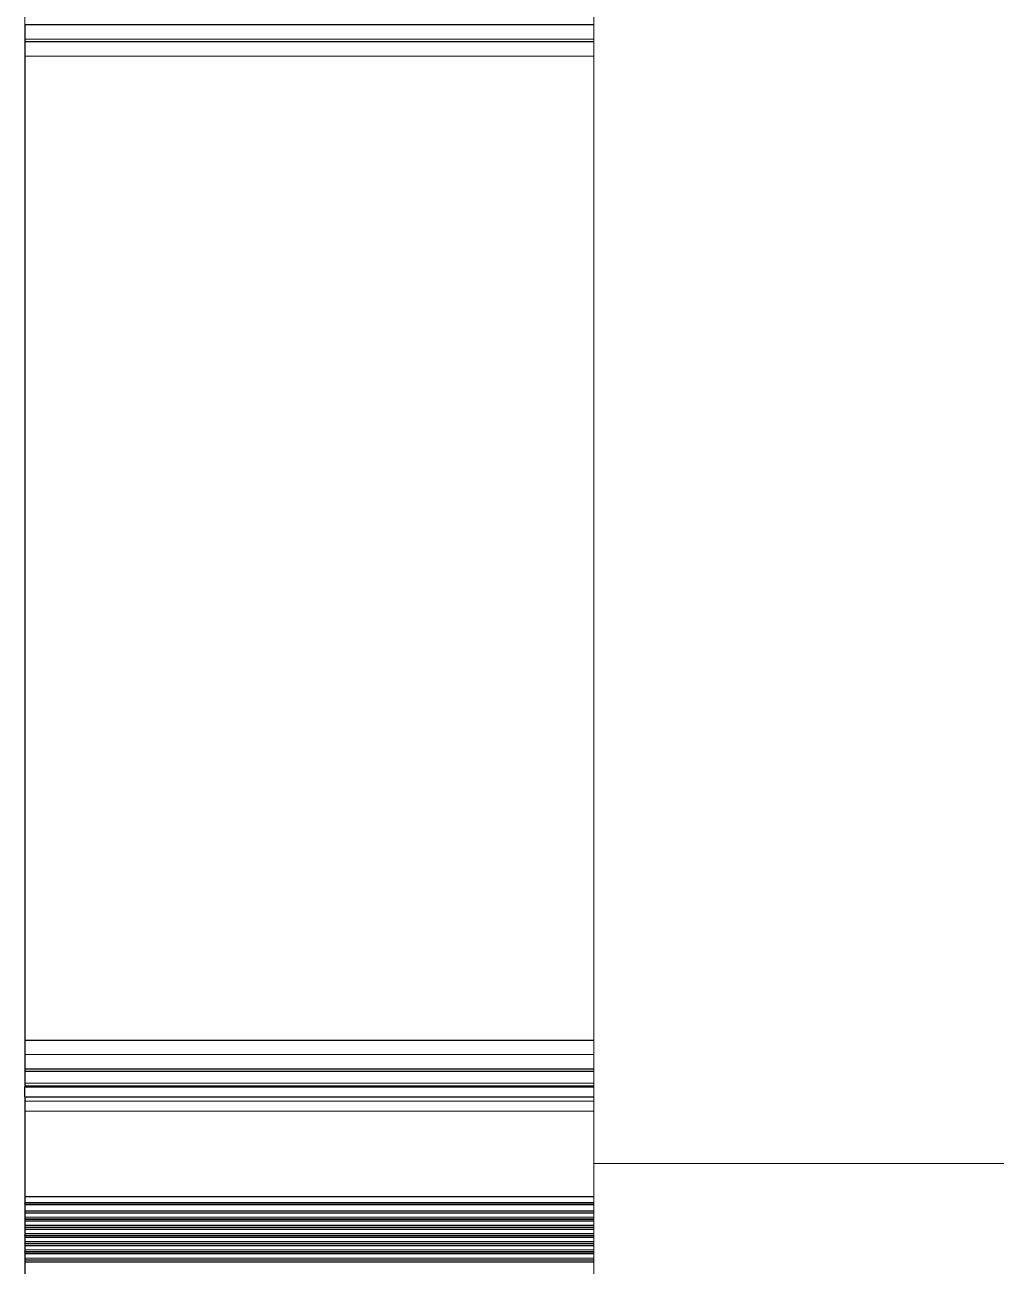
# Model space of a CAD drawing. Header units: millimetres. Extents: x 1359 to 3577, y 1336 to 3557.
# Drawn here: x 2546.57 to 2563.64, y 3196.28 to 3218.08 of the extents above; entities that cross this region are included whole.
import ezdxf

# ---------------------------------------------------------------- set-up
doc = ezdxf.new("R2010")
doc.units = ezdxf.units.MM
doc.set_wipeout_variables(frame=1)
doc.layers.add('000-PI-Oprema', color=30, linetype='Continuous', lineweight=5)
doc.layers.add('002-PI-Kabelska kanalica', color=150, linetype='Continuous')

msp = doc.modelspace()

# ---------------------------------------------------------------- linework, layer by layer
for p, q in [((2546.571, 3218.083), (2546.571, 3217.783)), ((2706.571, 3218.083), (2546.571, 3218.083)), ((2546.571, 3217.783), (2546.571, 3200.246)), ((2706.571, 3217.783), (2546.571, 3217.783)), ((2546.571, 3200.246), (2546.571, 3199.746)), ((2706.571, 3200.246), (2546.571, 3200.246)), ((2546.571, 3199.746), (2546.571, 3199.698)), ((2546.571, 3199.746), (2706.571, 3199.746)), ((2546.571, 3199.698), (2546.571, 3199.425)), ((2706.571, 3199.698), (2546.571, 3199.698)), ((2546.571, 3199.251), (2546.571, 3199.425)), ((2706.571, 3199.425), (2546.571, 3199.425)), ((2546.571, 3199.251), (2546.571, 3197.5)), ((2546.571, 3199.251), (2706.571, 3199.251)), ((2546.571, 3197.5), (2546.571, 3197.391)), ((2706.571, 3197.5), (2546.571, 3197.5)), ((2546.571, 3197.389), (2546.571, 3197.391)), ((2706.571, 3197.391), (2546.571, 3197.391)), ((2546.571, 3197.389), (2546.571, 3197.355)), ((2706.571, 3197.389), (2546.571, 3197.389)), ((2546.571, 3197.355), (2546.571, 3197.247)), ((2706.571, 3197.355), (2546.571, 3197.355)), ((2546.571, 3197.246), (2546.571, 3197.247)), ((2706.571, 3197.247), (2546.571, 3197.247)), ((2546.571, 3197.246), (2546.571, 3197.212)), ((2706.571, 3197.246), (2546.571, 3197.246)), ((2546.571, 3197.212), (2546.571, 3197.104)), ((2706.571, 3197.212), (2546.571, 3197.212)), ((2546.571, 3197.104), (2546.571, 3197.102)), ((2706.571, 3197.104), (2546.571, 3197.104)), ((2546.571, 3197.102), (2546.571, 3197.068)), ((2706.571, 3197.102), (2546.571, 3197.102)), ((2546.571, 3197.068), (2546.571, 3196.96)), ((2706.571, 3197.068), (2546.571, 3197.068)), ((2546.571, 3196.959), (2546.571, 3196.96)), ((2706.571, 3196.96), (2546.571, 3196.96)), ((2546.571, 3196.959), (2546.571, 3196.925)), ((2706.571, 3196.959), (2546.571, 3196.959)), ((2546.571, 3196.925), (2546.571, 3196.817)), ((2706.571, 3196.925), (2546.571, 3196.925)), ((2546.571, 3196.815), (2546.571, 3196.817)), ((2706.571, 3196.817), (2546.571, 3196.817)), ((2546.571, 3196.815), (2546.571, 3196.781)), ((2706.571, 3196.815), (2546.571, 3196.815)), ((2546.571, 3196.781), (2546.571, 3196.673)), ((2706.571, 3196.781), (2546.571, 3196.781)), ((2546.571, 3196.671), (2546.571, 3196.673)), ((2706.571, 3196.673), (2546.571, 3196.673)), ((2546.571, 3196.671), (2546.571, 3196.637)), ((2706.571, 3196.671), (2546.571, 3196.671)), ((2546.571, 3196.637), (2546.571, 3196.53)), ((2706.571, 3196.637), (2546.571, 3196.637)), ((2546.571, 3196.528), (2546.571, 3196.53)), ((2706.571, 3196.53), (2546.571, 3196.53)), ((2546.571, 3196.528), (2546.571, 3196.494)), ((2706.571, 3196.528), (2546.571, 3196.528)), ((2546.571, 3196.494), (2546.571, 3196.386)), ((2706.571, 3196.494), (2546.571, 3196.494)), ((2546.571, 3196.386), (2546.571, 3196.384)), ((2706.571, 3196.386), (2546.571, 3196.386)), ((2546.571, 3196.384), (2546.571, 3196.35)), ((2706.571, 3196.384), (2546.571, 3196.384)), ((2546.571, 3196.35), (2546.571, 3196.126)), ((2706.571, 3196.35), (2546.571, 3196.35))]:
    msp.add_line(p, q)
at = {"layer": '002-PI-Kabelska kanalica', "color": 0, "linetype": 'ByBlock', "lineweight": 0}
for p, q in [((2546.571, 3217.833), (2546.571, 3325.583)), ((2546.571, 3313.47), (2546.571, 3217.433)), ((2546.571, 3313.47), (2546.571, 3217.433)), ((2546.571, 3218.083), (2546.571, 3217.783)), ((2556.571, 3218.083), (2546.571, 3218.083)), ((2546.571, 3218.083), (2546.571, 3217.783)), ((2546.571, 3218.083), (2546.571, 3217.783)), ((2556.571, 3218.083), (2546.571, 3218.083)), ((2546.571, 3218.083), (2546.571, 3217.783)), ((2546.571, 3218.083), (2546.571, 3217.783)), ((2546.571, 3218.083), (2546.571, 3217.783)), ((2546.571, 3218.083), (2546.571, 3217.783)), ((2546.571, 3218.083), (2546.571, 3217.783)), ((2546.571, 3218.083), (2546.571, 3217.783)), ((2546.571, 3217.833), (2546.571, 3217.533)), ((2546.571, 3217.833), (2546.571, 3217.533)), ((2556.571, 3217.833), (2546.571, 3217.833)), ((2546.571, 3217.833), (2546.571, 3217.533)), ((2546.571, 3217.833), (2546.571, 3217.533)), ((2546.571, 3217.833), (2546.571, 3217.533)), ((2546.571, 3217.833), (2546.571, 3217.533)), ((2556.571, 3217.833), (2546.571, 3217.833)), ((2546.571, 3217.833), (2546.571, 3217.533)), ((2546.571, 3217.833), (2546.571, 3217.533)), ((2546.571, 3217.833), (2546.571, 3217.533)), ((2546.571, 3217.833), (2546.571, 3217.533)), ((2546.571, 3217.833), (2546.571, 3217.533)), ((2546.571, 3217.833), (2546.571, 3217.533)), ((2546.571, 3217.833), (2546.571, 3217.533)), ((2546.571, 3217.833), (2546.571, 3217.533)), ((2546.571, 3217.833), (2546.571, 3217.533)), ((2546.571, 3217.783), (2546.571, 3200.246)), ((2556.571, 3217.783), (2546.571, 3217.783)), ((2546.571, 3217.783), (2546.571, 3200.246)), ((2546.571, 3217.783), (2546.571, 3200.246)), ((2556.571, 3217.783), (2546.571, 3217.783)), ((2546.571, 3217.783), (2546.571, 3200.246)), ((2546.571, 3217.783), (2546.571, 3200.246)), ((2546.571, 3217.783), (2546.571, 3200.246)), ((2546.571, 3217.783), (2546.571, 3200.246)), ((2546.571, 3217.783), (2546.571, 3200.246)), ((2546.571, 3217.783), (2546.571, 3200.246)), ((2546.571, 3217.583), (2546.571, 3217.283)), ((2546.571, 3217.583), (2546.571, 3217.283)), ((2546.571, 3217.583), (2546.571, 3217.283)), ((2546.571, 3217.583), (2546.571, 3217.283)), ((2546.571, 3217.583), (2546.571, 3217.283)), ((2546.571, 3217.583), (2546.571, 3217.283)), ((2546.571, 3217.533), (2546.571, 3199.996)), ((2546.571, 3217.533), (2546.571, 3199.996)), ((2556.571, 3217.533), (2546.571, 3217.533)), ((2546.571, 3217.533), (2546.571, 3199.996)), ((2546.571, 3217.533), (2546.571, 3199.996)), ((2546.571, 3217.533), (2546.571, 3199.996)), ((2546.571, 3217.533), (2546.571, 3199.996)), ((2556.571, 3217.533), (2546.571, 3217.533)), ((2546.571, 3217.533), (2546.571, 3199.996)), ((2546.571, 3217.533), (2546.571, 3199.996)), ((2546.571, 3217.533), (2546.571, 3199.996)), ((2546.571, 3217.533), (2546.571, 3199.996)), ((2546.571, 3217.533), (2546.571, 3199.996)), ((2546.571, 3217.533), (2546.571, 3199.996)), ((2546.571, 3217.533), (2546.571, 3199.996)), ((2546.571, 3217.533), (2546.571, 3199.996)), ((2546.571, 3217.533), (2546.571, 3199.996)), ((2546.571, 3217.283), (2546.571, 3199.746)), ((2546.571, 3217.283), (2546.571, 3199.746)), ((2546.571, 3217.283), (2546.571, 3199.746)), ((2546.571, 3217.283), (2546.571, 3199.746)), ((2546.571, 3217.283), (2546.571, 3199.746)), ((2546.571, 3217.283), (2546.571, 3199.746)), ((2546.571, 3200.246), (2546.571, 3199.746)), ((2556.571, 3200.246), (2546.571, 3200.246)), ((2546.571, 3200.246), (2546.571, 3199.746)), ((2546.571, 3200.246), (2546.571, 3199.746)), ((2556.571, 3200.246), (2546.571, 3200.246)), ((2546.571, 3200.246), (2546.571, 3199.746)), ((2546.571, 3200.246), (2546.571, 3199.746)), ((2546.571, 3200.246), (2546.571, 3199.746)), ((2546.571, 3200.246), (2546.571, 3199.746)), ((2546.571, 3200.246), (2546.571, 3199.746)), ((2546.571, 3200.246), (2546.571, 3199.746)), ((2546.571, 3199.996), (2546.571, 3199.496)), ((2546.571, 3199.996), (2546.571, 3199.496)), ((2556.571, 3199.996), (2546.571, 3199.996)), ((2546.571, 3199.996), (2546.571, 3199.496)), ((2546.571, 3199.996), (2546.571, 3199.496)), ((2546.571, 3199.996), (2546.571, 3199.496)), ((2546.571, 3199.996), (2546.571, 3199.496)), ((2556.571, 3199.996), (2546.571, 3199.996)), ((2546.571, 3199.996), (2546.571, 3199.496)), ((2546.571, 3199.996), (2546.571, 3199.496)), ((2546.571, 3199.996), (2546.571, 3199.496)), ((2546.571, 3199.996), (2546.571, 3199.496)), ((2546.571, 3199.996), (2546.571, 3199.496)), ((2546.571, 3199.996), (2546.571, 3199.496)), ((2546.571, 3199.996), (2546.571, 3199.496)), ((2546.571, 3199.996), (2546.571, 3199.496)), ((2546.571, 3199.996), (2546.571, 3199.496)), ((2546.571, 3199.746), (2546.571, 3199.246)), ((2546.571, 3199.746), (2546.571, 3199.698)), ((2546.571, 3199.746), (2556.571, 3199.746)), ((2546.571, 3199.746), (2546.571, 3199.246)), ((2546.571, 3199.746), (2546.571, 3199.698)), ((2546.571, 3199.746), (2546.571, 3199.246)), ((2546.571, 3199.746), (2546.571, 3199.698)), ((2546.571, 3199.746), (2556.571, 3199.746)), ((2546.571, 3199.746), (2546.571, 3199.246)), ((2546.571, 3199.746), (2546.571, 3199.698)), ((2546.571, 3199.746), (2546.571, 3199.698)), ((2546.571, 3199.746), (2546.571, 3199.246)), ((2546.571, 3199.746), (2546.571, 3199.698)), ((2546.571, 3199.746), (2546.571, 3199.698)), ((2546.571, 3199.746), (2546.571, 3199.246)), ((2546.571, 3199.746), (2546.571, 3199.698)), ((2546.571, 3199.746), (2546.571, 3199.698)), ((2546.571, 3199.698), (2546.571, 3199.425)), ((2556.571, 3199.698), (2546.571, 3199.698)), ((2546.571, 3199.698), (2546.571, 3199.425)), ((2546.571, 3199.698), (2546.571, 3199.425)), ((2556.571, 3199.698), (2546.571, 3199.698)), ((2546.571, 3199.698), (2546.571, 3199.425)), ((2546.571, 3199.698), (2546.571, 3199.425)), ((2546.571, 3199.698), (2546.571, 3199.425)), ((2546.571, 3199.698), (2546.571, 3199.425)), ((2546.571, 3199.698), (2546.571, 3199.425)), ((2546.571, 3199.698), (2546.571, 3199.425)), ((2546.571, 3199.496), (2546.571, 3199.448)), ((2546.571, 3199.496), (2546.571, 3199.448)), ((2546.571, 3199.496), (2556.571, 3199.496)), ((2546.571, 3199.496), (2546.571, 3199.448)), ((2546.571, 3199.496), (2546.571, 3199.448)), ((2546.571, 3199.496), (2546.571, 3199.448)), ((2546.571, 3199.496), (2546.571, 3199.448)), ((2546.571, 3199.496), (2556.571, 3199.496)), ((2546.571, 3199.496), (2546.571, 3199.448)), ((2546.571, 3199.496), (2546.571, 3199.448)), ((2546.571, 3199.496), (2546.571, 3199.448)), ((2546.571, 3199.496), (2546.571, 3199.448)), ((2546.571, 3199.496), (2546.571, 3199.448)), ((2546.571, 3199.496), (2546.571, 3199.448)), ((2546.571, 3199.496), (2546.571, 3199.448)), ((2546.571, 3199.496), (2546.571, 3199.448)), ((2546.571, 3199.496), (2546.571, 3199.448)), ((2546.571, 3199.448), (2546.571, 3199.175)), ((2546.571, 3199.448), (2546.571, 3199.175)), ((2556.571, 3199.448), (2546.571, 3199.448)), ((2546.571, 3199.448), (2546.571, 3199.175)), ((2546.571, 3199.448), (2546.571, 3199.175)), ((2546.571, 3199.448), (2546.571, 3199.175)), ((2546.571, 3199.448), (2546.571, 3199.175)), ((2556.571, 3199.448), (2546.571, 3199.448)), ((2546.571, 3199.448), (2546.571, 3199.175)), ((2546.571, 3199.448), (2546.571, 3199.175)), ((2546.571, 3199.448), (2546.571, 3199.175)), ((2546.571, 3199.448), (2546.571, 3199.175)), ((2546.571, 3199.448), (2546.571, 3199.175)), ((2546.571, 3199.448), (2546.571, 3199.175)), ((2546.571, 3199.448), (2546.571, 3199.175)), ((2546.571, 3199.448), (2546.571, 3199.175)), ((2546.571, 3199.448), (2546.571, 3199.175)), ((2546.571, 3199.251), (2546.571, 3199.425)), ((2556.571, 3199.425), (2546.571, 3199.425)), ((2546.571, 3199.251), (2546.571, 3199.425)), ((2546.571, 3199.251), (2546.571, 3199.425)), ((2556.571, 3199.425), (2546.571, 3199.425)), ((2546.571, 3199.425), (2546.571, 3199.251)), ((2546.571, 3199.425), (2546.571, 3199.251)), ((2546.571, 3199.425), (2546.571, 3199.251)), ((2546.571, 3199.425), (2546.571, 3199.251)), ((2546.571, 3199.425), (2546.571, 3199.251)), ((2546.571, 3199.425), (2546.571, 3199.251)), ((2546.571, 3199.251), (2546.571, 3197.5)), ((2546.571, 3199.251), (2556.571, 3199.251)), ((2546.571, 3199.251), (2546.571, 3197.5)), ((2546.571, 3199.251), (2546.571, 3197.5)), ((2546.571, 3199.251), (2556.571, 3199.251)), ((2546.571, 3199.251), (2546.571, 3197.5)), ((2546.571, 3199.251), (2546.571, 3197.5)), ((2546.571, 3199.251), (2546.571, 3197.5)), ((2546.571, 3199.251), (2546.571, 3197.5)), ((2546.571, 3199.251), (2546.571, 3197.5)), ((2546.571, 3199.251), (2546.571, 3197.5)), ((2546.571, 3199.246), (2546.571, 3199.198)), ((2546.571, 3199.246), (2546.571, 3199.198)), ((2546.571, 3199.246), (2546.571, 3199.198)), ((2546.571, 3199.246), (2546.571, 3199.198)), ((2546.571, 3199.246), (2546.571, 3199.198)), ((2546.571, 3199.246), (2546.571, 3199.198)), ((2546.571, 3199.198), (2546.571, 3198.925)), ((2546.571, 3199.198), (2546.571, 3198.925)), ((2546.571, 3199.198), (2546.571, 3198.925)), ((2546.571, 3199.198), (2546.571, 3198.925)), ((2546.571, 3199.198), (2546.571, 3198.925)), ((2546.571, 3199.198), (2546.571, 3198.925)), ((2546.571, 3199.001), (2546.571, 3199.175)), ((2546.571, 3199.001), (2546.571, 3199.175)), ((2556.571, 3199.175), (2546.571, 3199.175)), ((2546.571, 3199.001), (2546.571, 3199.175)), ((2546.571, 3199.001), (2546.571, 3199.175)), ((2546.571, 3199.001), (2546.571, 3199.175)), ((2546.571, 3199.001), (2546.571, 3199.175)), ((2556.571, 3199.175), (2546.571, 3199.175)), ((2546.571, 3199.175), (2546.571, 3199.001)), ((2546.571, 3199.175), (2546.571, 3199.001)), ((2546.571, 3199.175), (2546.571, 3199.001)), ((2546.571, 3199.175), (2546.571, 3199.001)), ((2546.571, 3199.175), (2546.571, 3199.001)), ((2546.571, 3199.175), (2546.571, 3199.001)), ((2546.571, 3199.175), (2546.571, 3199.001)), ((2546.571, 3199.175), (2546.571, 3199.001)), ((2546.571, 3199.175), (2546.571, 3199.001)), ((2546.571, 3199.001), (2546.571, 3197.25)), ((2546.571, 3199.001), (2546.571, 3197.25)), ((2546.571, 3199.001), (2556.571, 3199.001)), ((2546.571, 3199.001), (2546.571, 3197.25)), ((2546.571, 3199.001), (2546.571, 3197.25)), ((2546.571, 3199.001), (2546.571, 3197.25)), ((2546.571, 3199.001), (2546.571, 3197.25)), ((2546.571, 3199.001), (2556.571, 3199.001)), ((2546.571, 3199.001), (2546.571, 3197.25)), ((2546.571, 3199.001), (2546.571, 3197.25)), ((2546.571, 3199.001), (2546.571, 3197.25)), ((2546.571, 3199.001), (2546.571, 3197.25)), ((2546.571, 3199.001), (2546.571, 3197.25)), ((2546.571, 3199.001), (2546.571, 3197.25)), ((2546.571, 3199.001), (2546.571, 3197.25)), ((2546.571, 3199.001), (2546.571, 3197.25)), ((2546.571, 3199.001), (2546.571, 3197.25)), ((2546.571, 3198.751), (2546.571, 3198.925)), ((2546.571, 3198.751), (2546.571, 3198.925)), ((2546.571, 3198.751), (2546.571, 3198.925)), ((2546.571, 3198.925), (2546.571, 3198.751)), ((2546.571, 3198.925), (2546.571, 3198.751)), ((2546.571, 3198.925), (2546.571, 3198.751)), ((2546.571, 3198.751), (2546.571, 3197)), ((2546.571, 3198.751), (2546.571, 3197)), ((2546.571, 3198.751), (2546.571, 3197)), ((2546.571, 3198.751), (2546.571, 3197)), ((2546.571, 3198.751), (2546.571, 3197)), ((2546.571, 3198.751), (2546.571, 3197)), ((2546.571, 3197.5), (2546.571, 3197.391)), ((2556.571, 3197.5), (2546.571, 3197.5)), ((2546.571, 3197.5), (2546.571, 3197.391)), ((2546.571, 3197.5), (2546.571, 3197.391)), ((2556.571, 3197.5), (2546.571, 3197.5)), ((2546.571, 3197.5), (2546.571, 3197.391)), ((2546.571, 3197.5), (2546.571, 3197.391)), ((2546.571, 3197.5), (2546.571, 3197.391)), ((2546.571, 3197.5), (2546.571, 3197.391)), ((2546.571, 3197.5), (2546.571, 3197.391)), ((2546.571, 3197.5), (2546.571, 3197.391)), ((2546.571, 3197.389), (2546.571, 3197.391)), ((2556.571, 3197.391), (2546.571, 3197.391)), ((2546.571, 3197.389), (2546.571, 3197.391)), ((2546.571, 3197.389), (2546.571, 3197.391)), ((2556.571, 3197.391), (2546.571, 3197.391)), ((2546.571, 3197.391), (2546.571, 3197.389)), ((2546.571, 3197.391), (2546.571, 3197.389)), ((2546.571, 3197.391), (2546.571, 3197.389)), ((2546.571, 3197.391), (2546.571, 3197.389)), ((2546.571, 3197.391), (2546.571, 3197.389)), ((2546.571, 3197.391), (2546.571, 3197.389)), ((2546.571, 3197.389), (2546.571, 3197.355)), ((2556.571, 3197.389), (2546.571, 3197.389)), ((2546.571, 3197.389), (2546.571, 3197.355)), ((2546.571, 3197.389), (2546.571, 3197.355)), ((2556.571, 3197.389), (2546.571, 3197.389)), ((2546.571, 3197.389), (2546.571, 3197.355)), ((2546.571, 3197.389), (2546.571, 3197.355)), ((2546.571, 3197.389), (2546.571, 3197.355)), ((2546.571, 3197.389), (2546.571, 3197.355)), ((2546.571, 3197.389), (2546.571, 3197.355)), ((2546.571, 3197.389), (2546.571, 3197.355)), ((2546.571, 3197.355), (2546.571, 3197.247)), ((2556.571, 3197.355), (2546.571, 3197.355)), ((2546.571, 3197.355), (2546.571, 3197.247)), ((2546.571, 3197.355), (2546.571, 3197.247)), ((2556.571, 3197.355), (2546.571, 3197.355)), ((2546.571, 3197.355), (2546.571, 3197.247)), ((2546.571, 3197.355), (2546.571, 3197.247)), ((2546.571, 3197.355), (2546.571, 3197.247)), ((2546.571, 3197.355), (2546.571, 3197.247)), ((2546.571, 3197.355), (2546.571, 3197.247)), ((2546.571, 3197.355), (2546.571, 3197.247)), ((2546.571, 3197.25), (2546.571, 3197.141)), ((2546.571, 3197.25), (2546.571, 3197.141)), ((2556.571, 3197.25), (2546.571, 3197.25)), ((2546.571, 3197.25), (2546.571, 3197.141)), ((2546.571, 3197.25), (2546.571, 3197.141)), ((2546.571, 3197.25), (2546.571, 3197.141)), ((2546.571, 3197.25), (2546.571, 3197.141)), ((2556.571, 3197.25), (2546.571, 3197.25)), ((2546.571, 3197.25), (2546.571, 3197.141)), ((2546.571, 3197.25), (2546.571, 3197.141)), ((2546.571, 3197.25), (2546.571, 3197.141)), ((2546.571, 3197.25), (2546.571, 3197.141)), ((2546.571, 3197.25), (2546.571, 3197.141)), ((2546.571, 3197.25), (2546.571, 3197.141)), ((2546.571, 3197.25), (2546.571, 3197.141)), ((2546.571, 3197.25), (2546.571, 3197.141)), ((2546.571, 3197.25), (2546.571, 3197.141)), ((2546.571, 3197.246), (2546.571, 3197.247)), ((2556.571, 3197.247), (2546.571, 3197.247)), ((2546.571, 3197.246), (2546.571, 3197.247)), ((2546.571, 3197.246), (2546.571, 3197.247)), ((2556.571, 3197.247), (2546.571, 3197.247)), ((2546.571, 3197.247), (2546.571, 3197.246)), ((2546.571, 3197.247), (2546.571, 3197.246)), ((2546.571, 3197.247), (2546.571, 3197.246)), ((2546.571, 3197.247), (2546.571, 3197.246)), ((2546.571, 3197.247), (2546.571, 3197.246)), ((2546.571, 3197.247), (2546.571, 3197.246)), ((2546.571, 3197.246), (2546.571, 3197.212)), ((2556.571, 3197.246), (2546.571, 3197.246)), ((2546.571, 3197.246), (2546.571, 3197.212)), ((2546.571, 3197.246), (2546.571, 3197.212)), ((2556.571, 3197.246), (2546.571, 3197.246)), ((2546.571, 3197.246), (2546.571, 3197.212)), ((2546.571, 3197.246), (2546.571, 3197.212)), ((2546.571, 3197.246), (2546.571, 3197.212)), ((2546.571, 3197.246), (2546.571, 3197.212)), ((2546.571, 3197.246), (2546.571, 3197.212)), ((2546.571, 3197.246), (2546.571, 3197.212)), ((2546.571, 3197.212), (2546.571, 3197.104)), ((2556.571, 3197.212), (2546.571, 3197.212)), ((2546.571, 3197.212), (2546.571, 3197.104)), ((2546.571, 3197.212), (2546.571, 3197.104)), ((2556.571, 3197.212), (2546.571, 3197.212)), ((2546.571, 3197.212), (2546.571, 3197.104)), ((2546.571, 3197.212), (2546.571, 3197.104)), ((2546.571, 3197.212), (2546.571, 3197.104)), ((2546.571, 3197.212), (2546.571, 3197.104)), ((2546.571, 3197.212), (2546.571, 3197.104)), ((2546.571, 3197.212), (2546.571, 3197.104)), ((2546.571, 3197.139), (2546.571, 3197.141)), ((2546.571, 3197.139), (2546.571, 3197.141)), ((2556.571, 3197.141), (2546.571, 3197.141)), ((2546.571, 3197.139), (2546.571, 3197.141)), ((2546.571, 3197.139), (2546.571, 3197.141)), ((2546.571, 3197.139), (2546.571, 3197.141)), ((2546.571, 3197.139), (2546.571, 3197.141)), ((2556.571, 3197.141), (2546.571, 3197.141)), ((2546.571, 3197.141), (2546.571, 3197.139)), ((2546.571, 3197.141), (2546.571, 3197.139)), ((2546.571, 3197.141), (2546.571, 3197.139)), ((2546.571, 3197.141), (2546.571, 3197.139)), ((2546.571, 3197.141), (2546.571, 3197.139)), ((2546.571, 3197.141), (2546.571, 3197.139)), ((2546.571, 3197.141), (2546.571, 3197.139)), ((2546.571, 3197.141), (2546.571, 3197.139)), ((2546.571, 3197.141), (2546.571, 3197.139)), ((2546.571, 3197.139), (2546.571, 3197.105)), ((2546.571, 3197.139), (2546.571, 3197.105)), ((2556.571, 3197.139), (2546.571, 3197.139)), ((2546.571, 3197.139), (2546.571, 3197.105)), ((2546.571, 3197.139), (2546.571, 3197.105)), ((2546.571, 3197.139), (2546.571, 3197.105)), ((2546.571, 3197.139), (2546.571, 3197.105)), ((2556.571, 3197.139), (2546.571, 3197.139)), ((2546.571, 3197.139), (2546.571, 3197.105)), ((2546.571, 3197.139), (2546.571, 3197.105)), ((2546.571, 3197.139), (2546.571, 3197.105)), ((2546.571, 3197.139), (2546.571, 3197.105)), ((2546.571, 3197.139), (2546.571, 3197.105)), ((2546.571, 3197.139), (2546.571, 3197.105)), ((2546.571, 3197.139), (2546.571, 3197.105)), ((2546.571, 3197.139), (2546.571, 3197.105)), ((2546.571, 3197.139), (2546.571, 3197.105)), ((2546.571, 3197.105), (2546.571, 3196.997)), ((2546.571, 3197.105), (2546.571, 3196.997)), ((2556.571, 3197.105), (2546.571, 3197.105)), ((2546.571, 3197.105), (2546.571, 3196.997)), ((2546.571, 3197.105), (2546.571, 3196.997)), ((2546.571, 3197.105), (2546.571, 3196.997)), ((2546.571, 3197.105), (2546.571, 3196.997)), ((2556.571, 3197.105), (2546.571, 3197.105)), ((2546.571, 3197.105), (2546.571, 3196.997)), ((2546.571, 3197.105), (2546.571, 3196.997)), ((2546.571, 3197.105), (2546.571, 3196.997)), ((2546.571, 3197.105), (2546.571, 3196.997)), ((2546.571, 3197.105), (2546.571, 3196.997)), ((2546.571, 3197.105), (2546.571, 3196.997)), ((2546.571, 3197.105), (2546.571, 3196.997)), ((2546.571, 3197.105), (2546.571, 3196.997)), ((2546.571, 3197.105), (2546.571, 3196.997)), ((2546.571, 3197.104), (2546.571, 3197.102)), ((2556.571, 3197.104), (2546.571, 3197.104)), ((2546.571, 3197.104), (2546.571, 3197.102)), ((2546.571, 3197.104), (2546.571, 3197.102)), ((2556.571, 3197.104), (2546.571, 3197.104)), ((2546.571, 3197.104), (2546.571, 3197.102)), ((2546.571, 3197.104), (2546.571, 3197.102)), ((2546.571, 3197.104), (2546.571, 3197.102)), ((2546.571, 3197.104), (2546.571, 3197.102)), ((2546.571, 3197.104), (2546.571, 3197.102)), ((2546.571, 3197.104), (2546.571, 3197.102)), ((2546.571, 3197.102), (2546.571, 3197.068)), ((2556.571, 3197.102), (2546.571, 3197.102)), ((2546.571, 3197.102), (2546.571, 3197.068)), ((2546.571, 3197.102), (2546.571, 3197.068)), ((2556.571, 3197.102), (2546.571, 3197.102)), ((2546.571, 3197.102), (2546.571, 3197.068)), ((2546.571, 3197.102), (2546.571, 3197.068)), ((2546.571, 3197.102), (2546.571, 3197.068)), ((2546.571, 3197.102), (2546.571, 3197.068)), ((2546.571, 3197.102), (2546.571, 3197.068)), ((2546.571, 3197.102), (2546.571, 3197.068)), ((2546.571, 3197.068), (2546.571, 3196.96)), ((2556.571, 3197.068), (2546.571, 3197.068)), ((2546.571, 3197.068), (2546.571, 3196.96)), ((2546.571, 3197.068), (2546.571, 3196.96)), ((2556.571, 3197.068), (2546.571, 3197.068)), ((2546.571, 3197.068), (2546.571, 3196.96)), ((2546.571, 3197.068), (2546.571, 3196.96)), ((2546.571, 3197.068), (2546.571, 3196.96)), ((2546.571, 3197.068), (2546.571, 3196.96)), ((2546.571, 3197.068), (2546.571, 3196.96)), ((2546.571, 3197.068), (2546.571, 3196.96)), ((2546.571, 3197), (2546.571, 3196.891)), ((2546.571, 3197), (2546.571, 3196.891)), ((2546.571, 3197), (2546.571, 3196.891)), ((2546.571, 3197), (2546.571, 3196.891)), ((2546.571, 3197), (2546.571, 3196.891)), ((2546.571, 3197), (2546.571, 3196.891)), ((2546.571, 3196.996), (2546.571, 3196.997)), ((2546.571, 3196.996), (2546.571, 3196.997)), ((2556.571, 3196.997), (2546.571, 3196.997)), ((2546.571, 3196.996), (2546.571, 3196.997)), ((2546.571, 3196.996), (2546.571, 3196.997)), ((2546.571, 3196.996), (2546.571, 3196.997)), ((2546.571, 3196.996), (2546.571, 3196.997)), ((2556.571, 3196.997), (2546.571, 3196.997)), ((2546.571, 3196.997), (2546.571, 3196.996)), ((2546.571, 3196.997), (2546.571, 3196.996)), ((2546.571, 3196.997), (2546.571, 3196.996)), ((2546.571, 3196.997), (2546.571, 3196.996)), ((2546.571, 3196.997), (2546.571, 3196.996)), ((2546.571, 3196.997), (2546.571, 3196.996)), ((2546.571, 3196.997), (2546.571, 3196.996)), ((2546.571, 3196.997), (2546.571, 3196.996)), ((2546.571, 3196.997), (2546.571, 3196.996)), ((2546.571, 3196.996), (2546.571, 3196.962)), ((2546.571, 3196.996), (2546.571, 3196.962)), ((2556.571, 3196.996), (2546.571, 3196.996)), ((2546.571, 3196.996), (2546.571, 3196.962)), ((2546.571, 3196.996), (2546.571, 3196.962)), ((2546.571, 3196.996), (2546.571, 3196.962)), ((2546.571, 3196.996), (2546.571, 3196.962)), ((2556.571, 3196.996), (2546.571, 3196.996)), ((2546.571, 3196.996), (2546.571, 3196.962)), ((2546.571, 3196.996), (2546.571, 3196.962)), ((2546.571, 3196.996), (2546.571, 3196.962)), ((2546.571, 3196.996), (2546.571, 3196.962)), ((2546.571, 3196.996), (2546.571, 3196.962)), ((2546.571, 3196.996), (2546.571, 3196.962)), ((2546.571, 3196.996), (2546.571, 3196.962)), ((2546.571, 3196.996), (2546.571, 3196.962)), ((2546.571, 3196.996), (2546.571, 3196.962)), ((2546.571, 3196.962), (2546.571, 3196.854)), ((2546.571, 3196.962), (2546.571, 3196.854)), ((2556.571, 3196.962), (2546.571, 3196.962)), ((2546.571, 3196.962), (2546.571, 3196.854)), ((2546.571, 3196.962), (2546.571, 3196.854)), ((2546.571, 3196.962), (2546.571, 3196.854)), ((2546.571, 3196.962), (2546.571, 3196.854)), ((2556.571, 3196.962), (2546.571, 3196.962)), ((2546.571, 3196.962), (2546.571, 3196.854)), ((2546.571, 3196.962), (2546.571, 3196.854)), ((2546.571, 3196.962), (2546.571, 3196.854)), ((2546.571, 3196.962), (2546.571, 3196.854)), ((2546.571, 3196.962), (2546.571, 3196.854)), ((2546.571, 3196.962), (2546.571, 3196.854)), ((2546.571, 3196.962), (2546.571, 3196.854)), ((2546.571, 3196.962), (2546.571, 3196.854)), ((2546.571, 3196.962), (2546.571, 3196.854)), ((2546.571, 3196.959), (2546.571, 3196.96)), ((2556.571, 3196.96), (2546.571, 3196.96)), ((2546.571, 3196.959), (2546.571, 3196.96)), ((2546.571, 3196.959), (2546.571, 3196.96)), ((2556.571, 3196.96), (2546.571, 3196.96)), ((2546.571, 3196.96), (2546.571, 3196.959)), ((2546.571, 3196.96), (2546.571, 3196.959)), ((2546.571, 3196.96), (2546.571, 3196.959)), ((2546.571, 3196.96), (2546.571, 3196.959)), ((2546.571, 3196.96), (2546.571, 3196.959)), ((2546.571, 3196.96), (2546.571, 3196.959)), ((2546.571, 3196.959), (2546.571, 3196.925)), ((2556.571, 3196.959), (2546.571, 3196.959)), ((2546.571, 3196.959), (2546.571, 3196.925)), ((2546.571, 3196.959), (2546.571, 3196.925)), ((2556.571, 3196.959), (2546.571, 3196.959)), ((2546.571, 3196.959), (2546.571, 3196.925)), ((2546.571, 3196.959), (2546.571, 3196.925)), ((2546.571, 3196.959), (2546.571, 3196.925)), ((2546.571, 3196.959), (2546.571, 3196.925)), ((2546.571, 3196.959), (2546.571, 3196.925)), ((2546.571, 3196.959), (2546.571, 3196.925)), ((2546.571, 3196.925), (2546.571, 3196.817)), ((2556.571, 3196.925), (2546.571, 3196.925)), ((2546.571, 3196.925), (2546.571, 3196.817)), ((2546.571, 3196.925), (2546.571, 3196.817)), ((2556.571, 3196.925), (2546.571, 3196.925)), ((2546.571, 3196.925), (2546.571, 3196.817)), ((2546.571, 3196.925), (2546.571, 3196.817)), ((2546.571, 3196.925), (2546.571, 3196.817)), ((2546.571, 3196.925), (2546.571, 3196.817)), ((2546.571, 3196.925), (2546.571, 3196.817)), ((2546.571, 3196.925), (2546.571, 3196.817)), ((2546.571, 3196.889), (2546.571, 3196.891)), ((2546.571, 3196.889), (2546.571, 3196.891)), ((2546.571, 3196.889), (2546.571, 3196.891)), ((2546.571, 3196.891), (2546.571, 3196.889)), ((2546.571, 3196.891), (2546.571, 3196.889)), ((2546.571, 3196.891), (2546.571, 3196.889)), ((2546.571, 3196.889), (2546.571, 3196.855)), ((2546.571, 3196.889), (2546.571, 3196.855)), ((2546.571, 3196.889), (2546.571, 3196.855)), ((2546.571, 3196.889), (2546.571, 3196.855)), ((2546.571, 3196.889), (2546.571, 3196.855)), ((2546.571, 3196.889), (2546.571, 3196.855)), ((2546.571, 3196.855), (2546.571, 3196.747)), ((2546.571, 3196.855), (2546.571, 3196.747)), ((2546.571, 3196.855), (2546.571, 3196.747)), ((2546.571, 3196.855), (2546.571, 3196.747)), ((2546.571, 3196.855), (2546.571, 3196.747)), ((2546.571, 3196.855), (2546.571, 3196.747)), ((2546.571, 3196.854), (2546.571, 3196.852)), ((2546.571, 3196.854), (2546.571, 3196.852)), ((2556.571, 3196.854), (2546.571, 3196.854)), ((2546.571, 3196.854), (2546.571, 3196.852)), ((2546.571, 3196.854), (2546.571, 3196.852)), ((2546.571, 3196.854), (2546.571, 3196.852)), ((2546.571, 3196.854), (2546.571, 3196.852)), ((2556.571, 3196.854), (2546.571, 3196.854)), ((2546.571, 3196.854), (2546.571, 3196.852)), ((2546.571, 3196.854), (2546.571, 3196.852)), ((2546.571, 3196.854), (2546.571, 3196.852)), ((2546.571, 3196.854), (2546.571, 3196.852)), ((2546.571, 3196.854), (2546.571, 3196.852)), ((2546.571, 3196.854), (2546.571, 3196.852)), ((2546.571, 3196.854), (2546.571, 3196.852)), ((2546.571, 3196.854), (2546.571, 3196.852)), ((2546.571, 3196.854), (2546.571, 3196.852)), ((2546.571, 3196.852), (2546.571, 3196.818)), ((2546.571, 3196.852), (2546.571, 3196.818)), ((2556.571, 3196.852), (2546.571, 3196.852)), ((2546.571, 3196.852), (2546.571, 3196.818)), ((2546.571, 3196.852), (2546.571, 3196.818)), ((2546.571, 3196.852), (2546.571, 3196.818)), ((2546.571, 3196.852), (2546.571, 3196.818)), ((2556.571, 3196.852), (2546.571, 3196.852)), ((2546.571, 3196.852), (2546.571, 3196.818)), ((2546.571, 3196.852), (2546.571, 3196.818)), ((2546.571, 3196.852), (2546.571, 3196.818)), ((2546.571, 3196.852), (2546.571, 3196.818)), ((2546.571, 3196.852), (2546.571, 3196.818)), ((2546.571, 3196.852), (2546.571, 3196.818)), ((2546.571, 3196.852), (2546.571, 3196.818)), ((2546.571, 3196.852), (2546.571, 3196.818)), ((2546.571, 3196.852), (2546.571, 3196.818)), ((2546.571, 3196.818), (2546.571, 3196.71)), ((2546.571, 3196.818), (2546.571, 3196.71)), ((2556.571, 3196.818), (2546.571, 3196.818)), ((2546.571, 3196.818), (2546.571, 3196.71)), ((2546.571, 3196.818), (2546.571, 3196.71)), ((2546.571, 3196.818), (2546.571, 3196.71)), ((2546.571, 3196.818), (2546.571, 3196.71)), ((2556.571, 3196.818), (2546.571, 3196.818)), ((2546.571, 3196.818), (2546.571, 3196.71)), ((2546.571, 3196.818), (2546.571, 3196.71)), ((2546.571, 3196.818), (2546.571, 3196.71)), ((2546.571, 3196.818), (2546.571, 3196.71)), ((2546.571, 3196.818), (2546.571, 3196.71)), ((2546.571, 3196.818), (2546.571, 3196.71)), ((2546.571, 3196.818), (2546.571, 3196.71)), ((2546.571, 3196.818), (2546.571, 3196.71)), ((2546.571, 3196.818), (2546.571, 3196.71)), ((2546.571, 3196.815), (2546.571, 3196.817)), ((2556.571, 3196.817), (2546.571, 3196.817)), ((2546.571, 3196.815), (2546.571, 3196.817)), ((2546.571, 3196.815), (2546.571, 3196.817)), ((2556.571, 3196.817), (2546.571, 3196.817)), ((2546.571, 3196.817), (2546.571, 3196.815)), ((2546.571, 3196.817), (2546.571, 3196.815)), ((2546.571, 3196.817), (2546.571, 3196.815)), ((2546.571, 3196.817), (2546.571, 3196.815)), ((2546.571, 3196.817), (2546.571, 3196.815)), ((2546.571, 3196.817), (2546.571, 3196.815)), ((2546.571, 3196.815), (2546.571, 3196.781)), ((2556.571, 3196.815), (2546.571, 3196.815)), ((2546.571, 3196.815), (2546.571, 3196.781)), ((2546.571, 3196.815), (2546.571, 3196.781)), ((2556.571, 3196.815), (2546.571, 3196.815)), ((2546.571, 3196.815), (2546.571, 3196.781)), ((2546.571, 3196.815), (2546.571, 3196.781)), ((2546.571, 3196.815), (2546.571, 3196.781)), ((2546.571, 3196.815), (2546.571, 3196.781)), ((2546.571, 3196.815), (2546.571, 3196.781)), ((2546.571, 3196.815), (2546.571, 3196.781)), ((2546.571, 3196.781), (2546.571, 3196.673)), ((2556.571, 3196.781), (2546.571, 3196.781)), ((2546.571, 3196.781), (2546.571, 3196.673)), ((2546.571, 3196.781), (2546.571, 3196.673)), ((2556.571, 3196.781), (2546.571, 3196.781)), ((2546.571, 3196.781), (2546.571, 3196.673)), ((2546.571, 3196.781), (2546.571, 3196.673)), ((2546.571, 3196.781), (2546.571, 3196.673)), ((2546.571, 3196.781), (2546.571, 3196.673)), ((2546.571, 3196.781), (2546.571, 3196.673)), ((2546.571, 3196.781), (2546.571, 3196.673)), ((2546.571, 3196.746), (2546.571, 3196.747)), ((2546.571, 3196.746), (2546.571, 3196.747)), ((2546.571, 3196.746), (2546.571, 3196.747)), ((2546.571, 3196.747), (2546.571, 3196.746)), ((2546.571, 3196.747), (2546.571, 3196.746)), ((2546.571, 3196.747), (2546.571, 3196.746)), ((2546.571, 3196.746), (2546.571, 3196.712)), ((2546.571, 3196.746), (2546.571, 3196.712)), ((2546.571, 3196.746), (2546.571, 3196.712)), ((2546.571, 3196.746), (2546.571, 3196.712)), ((2546.571, 3196.746), (2546.571, 3196.712)), ((2546.571, 3196.746), (2546.571, 3196.712)), ((2546.571, 3196.712), (2546.571, 3196.604)), ((2546.571, 3196.712), (2546.571, 3196.604)), ((2546.571, 3196.712), (2546.571, 3196.604)), ((2546.571, 3196.712), (2546.571, 3196.604)), ((2546.571, 3196.712), (2546.571, 3196.604)), ((2546.571, 3196.712), (2546.571, 3196.604)), ((2546.571, 3196.709), (2546.571, 3196.71)), ((2546.571, 3196.709), (2546.571, 3196.71)), ((2556.571, 3196.71), (2546.571, 3196.71)), ((2546.571, 3196.709), (2546.571, 3196.71)), ((2546.571, 3196.709), (2546.571, 3196.71)), ((2546.571, 3196.709), (2546.571, 3196.71)), ((2546.571, 3196.709), (2546.571, 3196.71)), ((2556.571, 3196.71), (2546.571, 3196.71)), ((2546.571, 3196.71), (2546.571, 3196.709)), ((2546.571, 3196.71), (2546.571, 3196.709)), ((2546.571, 3196.71), (2546.571, 3196.709)), ((2546.571, 3196.71), (2546.571, 3196.709)), ((2546.571, 3196.71), (2546.571, 3196.709)), ((2546.571, 3196.71), (2546.571, 3196.709)), ((2546.571, 3196.71), (2546.571, 3196.709)), ((2546.571, 3196.71), (2546.571, 3196.709)), ((2546.571, 3196.71), (2546.571, 3196.709)), ((2546.571, 3196.709), (2546.571, 3196.675)), ((2546.571, 3196.709), (2546.571, 3196.675)), ((2556.571, 3196.709), (2546.571, 3196.709)), ((2546.571, 3196.709), (2546.571, 3196.675)), ((2546.571, 3196.709), (2546.571, 3196.675)), ((2546.571, 3196.709), (2546.571, 3196.675)), ((2546.571, 3196.709), (2546.571, 3196.675)), ((2556.571, 3196.709), (2546.571, 3196.709)), ((2546.571, 3196.709), (2546.571, 3196.675)), ((2546.571, 3196.709), (2546.571, 3196.675)), ((2546.571, 3196.709), (2546.571, 3196.675)), ((2546.571, 3196.709), (2546.571, 3196.675)), ((2546.571, 3196.709), (2546.571, 3196.675)), ((2546.571, 3196.709), (2546.571, 3196.675)), ((2546.571, 3196.709), (2546.571, 3196.675)), ((2546.571, 3196.709), (2546.571, 3196.675)), ((2546.571, 3196.709), (2546.571, 3196.675)), ((2546.571, 3196.675), (2546.571, 3196.567)), ((2546.571, 3196.675), (2546.571, 3196.567)), ((2556.571, 3196.675), (2546.571, 3196.675)), ((2546.571, 3196.675), (2546.571, 3196.567)), ((2546.571, 3196.675), (2546.571, 3196.567)), ((2546.571, 3196.675), (2546.571, 3196.567)), ((2546.571, 3196.675), (2546.571, 3196.567)), ((2556.571, 3196.675), (2546.571, 3196.675)), ((2546.571, 3196.675), (2546.571, 3196.567)), ((2546.571, 3196.675), (2546.571, 3196.567)), ((2546.571, 3196.675), (2546.571, 3196.567)), ((2546.571, 3196.675), (2546.571, 3196.567)), ((2546.571, 3196.675), (2546.571, 3196.567)), ((2546.571, 3196.675), (2546.571, 3196.567)), ((2546.571, 3196.675), (2546.571, 3196.567)), ((2546.571, 3196.675), (2546.571, 3196.567)), ((2546.571, 3196.675), (2546.571, 3196.567)), ((2546.571, 3196.671), (2546.571, 3196.673)), ((2556.571, 3196.673), (2546.571, 3196.673)), ((2546.571, 3196.671), (2546.571, 3196.673)), ((2546.571, 3196.671), (2546.571, 3196.673)), ((2556.571, 3196.673), (2546.571, 3196.673)), ((2546.571, 3196.673), (2546.571, 3196.671)), ((2546.571, 3196.673), (2546.571, 3196.671)), ((2546.571, 3196.673), (2546.571, 3196.671)), ((2546.571, 3196.673), (2546.571, 3196.671)), ((2546.571, 3196.673), (2546.571, 3196.671)), ((2546.571, 3196.673), (2546.571, 3196.671)), ((2546.571, 3196.671), (2546.571, 3196.637)), ((2556.571, 3196.671), (2546.571, 3196.671)), ((2546.571, 3196.671), (2546.571, 3196.637)), ((2546.571, 3196.671), (2546.571, 3196.637)), ((2556.571, 3196.671), (2546.571, 3196.671)), ((2546.571, 3196.671), (2546.571, 3196.637)), ((2546.571, 3196.671), (2546.571, 3196.637)), ((2546.571, 3196.671), (2546.571, 3196.637)), ((2546.571, 3196.671), (2546.571, 3196.637)), ((2546.571, 3196.671), (2546.571, 3196.637)), ((2546.571, 3196.671), (2546.571, 3196.637)), ((2546.571, 3196.637), (2546.571, 3196.53)), ((2556.571, 3196.637), (2546.571, 3196.637)), ((2546.571, 3196.637), (2546.571, 3196.53)), ((2546.571, 3196.637), (2546.571, 3196.53)), ((2556.571, 3196.637), (2546.571, 3196.637)), ((2546.571, 3196.637), (2546.571, 3196.53)), ((2546.571, 3196.637), (2546.571, 3196.53)), ((2546.571, 3196.637), (2546.571, 3196.53)), ((2546.571, 3196.637), (2546.571, 3196.53)), ((2546.571, 3196.637), (2546.571, 3196.53)), ((2546.571, 3196.637), (2546.571, 3196.53)), ((2546.571, 3196.604), (2546.571, 3196.602)), ((2546.571, 3196.604), (2546.571, 3196.602)), ((2546.571, 3196.604), (2546.571, 3196.602)), ((2546.571, 3196.604), (2546.571, 3196.602)), ((2546.571, 3196.604), (2546.571, 3196.602)), ((2546.571, 3196.604), (2546.571, 3196.602)), ((2546.571, 3196.602), (2546.571, 3196.568)), ((2546.571, 3196.602), (2546.571, 3196.568)), ((2546.571, 3196.602), (2546.571, 3196.568)), ((2546.571, 3196.602), (2546.571, 3196.568)), ((2546.571, 3196.602), (2546.571, 3196.568)), ((2546.571, 3196.602), (2546.571, 3196.568)), ((2546.571, 3196.568), (2546.571, 3196.46)), ((2546.571, 3196.568), (2546.571, 3196.46)), ((2546.571, 3196.568), (2546.571, 3196.46)), ((2546.571, 3196.568), (2546.571, 3196.46)), ((2546.571, 3196.568), (2546.571, 3196.46)), ((2546.571, 3196.568), (2546.571, 3196.46)), ((2546.571, 3196.565), (2546.571, 3196.567)), ((2546.571, 3196.565), (2546.571, 3196.567)), ((2556.571, 3196.567), (2546.571, 3196.567)), ((2546.571, 3196.565), (2546.571, 3196.567)), ((2546.571, 3196.565), (2546.571, 3196.567)), ((2546.571, 3196.565), (2546.571, 3196.567)), ((2546.571, 3196.565), (2546.571, 3196.567)), ((2556.571, 3196.567), (2546.571, 3196.567)), ((2546.571, 3196.567), (2546.571, 3196.565)), ((2546.571, 3196.567), (2546.571, 3196.565)), ((2546.571, 3196.567), (2546.571, 3196.565)), ((2546.571, 3196.567), (2546.571, 3196.565)), ((2546.571, 3196.567), (2546.571, 3196.565)), ((2546.571, 3196.567), (2546.571, 3196.565)), ((2546.571, 3196.567), (2546.571, 3196.565)), ((2546.571, 3196.567), (2546.571, 3196.565)), ((2546.571, 3196.567), (2546.571, 3196.565)), ((2546.571, 3196.565), (2546.571, 3196.531)), ((2546.571, 3196.565), (2546.571, 3196.531)), ((2556.571, 3196.565), (2546.571, 3196.565)), ((2546.571, 3196.565), (2546.571, 3196.531)), ((2546.571, 3196.565), (2546.571, 3196.531)), ((2546.571, 3196.565), (2546.571, 3196.531)), ((2546.571, 3196.565), (2546.571, 3196.531)), ((2556.571, 3196.565), (2546.571, 3196.565)), ((2546.571, 3196.565), (2546.571, 3196.531)), ((2546.571, 3196.565), (2546.571, 3196.531)), ((2546.571, 3196.565), (2546.571, 3196.531)), ((2546.571, 3196.565), (2546.571, 3196.531)), ((2546.571, 3196.565), (2546.571, 3196.531)), ((2546.571, 3196.565), (2546.571, 3196.531)), ((2546.571, 3196.565), (2546.571, 3196.531)), ((2546.571, 3196.565), (2546.571, 3196.531)), ((2546.571, 3196.565), (2546.571, 3196.531)), ((2546.571, 3196.531), (2546.571, 3196.423)), ((2546.571, 3196.531), (2546.571, 3196.423)), ((2556.571, 3196.531), (2546.571, 3196.531)), ((2546.571, 3196.531), (2546.571, 3196.423)), ((2546.571, 3196.531), (2546.571, 3196.423)), ((2546.571, 3196.531), (2546.571, 3196.423)), ((2546.571, 3196.531), (2546.571, 3196.423)), ((2556.571, 3196.531), (2546.571, 3196.531)), ((2546.571, 3196.531), (2546.571, 3196.423)), ((2546.571, 3196.531), (2546.571, 3196.423)), ((2546.571, 3196.531), (2546.571, 3196.423)), ((2546.571, 3196.531), (2546.571, 3196.423)), ((2546.571, 3196.531), (2546.571, 3196.423)), ((2546.571, 3196.531), (2546.571, 3196.423)), ((2546.571, 3196.531), (2546.571, 3196.423)), ((2546.571, 3196.531), (2546.571, 3196.423)), ((2546.571, 3196.531), (2546.571, 3196.423)), ((2546.571, 3196.528), (2546.571, 3196.53)), ((2556.571, 3196.53), (2546.571, 3196.53)), ((2546.571, 3196.528), (2546.571, 3196.53)), ((2546.571, 3196.528), (2546.571, 3196.53)), ((2556.571, 3196.53), (2546.571, 3196.53)), ((2546.571, 3196.53), (2546.571, 3196.528)), ((2546.571, 3196.53), (2546.571, 3196.528)), ((2546.571, 3196.53), (2546.571, 3196.528)), ((2546.571, 3196.53), (2546.571, 3196.528)), ((2546.571, 3196.53), (2546.571, 3196.528)), ((2546.571, 3196.53), (2546.571, 3196.528)), ((2546.571, 3196.528), (2546.571, 3196.494)), ((2556.571, 3196.528), (2546.571, 3196.528)), ((2546.571, 3196.528), (2546.571, 3196.494)), ((2546.571, 3196.528), (2546.571, 3196.494)), ((2556.571, 3196.528), (2546.571, 3196.528)), ((2546.571, 3196.528), (2546.571, 3196.494)), ((2546.571, 3196.528), (2546.571, 3196.494)), ((2546.571, 3196.528), (2546.571, 3196.494)), ((2546.571, 3196.528), (2546.571, 3196.494)), ((2546.571, 3196.528), (2546.571, 3196.494)), ((2546.571, 3196.528), (2546.571, 3196.494)), ((2546.571, 3196.494), (2546.571, 3196.386)), ((2556.571, 3196.494), (2546.571, 3196.494)), ((2546.571, 3196.494), (2546.571, 3196.386)), ((2546.571, 3196.494), (2546.571, 3196.386)), ((2556.571, 3196.494), (2546.571, 3196.494)), ((2546.571, 3196.494), (2546.571, 3196.386)), ((2546.571, 3196.494), (2546.571, 3196.386)), ((2546.571, 3196.494), (2546.571, 3196.386)), ((2546.571, 3196.494), (2546.571, 3196.386)), ((2546.571, 3196.494), (2546.571, 3196.386)), ((2546.571, 3196.494), (2546.571, 3196.386)), ((2546.571, 3196.459), (2546.571, 3196.46)), ((2546.571, 3196.459), (2546.571, 3196.46)), ((2546.571, 3196.459), (2546.571, 3196.46)), ((2546.571, 3196.46), (2546.571, 3196.459)), ((2546.571, 3196.46), (2546.571, 3196.459)), ((2546.571, 3196.46), (2546.571, 3196.459)), ((2546.571, 3196.459), (2546.571, 3196.425)), ((2546.571, 3196.459), (2546.571, 3196.425)), ((2546.571, 3196.459), (2546.571, 3196.425)), ((2546.571, 3196.459), (2546.571, 3196.425)), ((2546.571, 3196.459), (2546.571, 3196.425)), ((2546.571, 3196.459), (2546.571, 3196.425)), ((2546.571, 3196.425), (2546.571, 3196.317)), ((2546.571, 3196.425), (2546.571, 3196.317)), ((2546.571, 3196.425), (2546.571, 3196.317)), ((2546.571, 3196.425), (2546.571, 3196.317)), ((2546.571, 3196.425), (2546.571, 3196.317)), ((2546.571, 3196.425), (2546.571, 3196.317)), ((2546.571, 3196.421), (2546.571, 3196.423)), ((2546.571, 3196.421), (2546.571, 3196.423)), ((2556.571, 3196.423), (2546.571, 3196.423)), ((2546.571, 3196.421), (2546.571, 3196.423)), ((2546.571, 3196.421), (2546.571, 3196.423)), ((2546.571, 3196.421), (2546.571, 3196.423)), ((2546.571, 3196.421), (2546.571, 3196.423)), ((2556.571, 3196.423), (2546.571, 3196.423)), ((2546.571, 3196.423), (2546.571, 3196.421)), ((2546.571, 3196.423), (2546.571, 3196.421)), ((2546.571, 3196.423), (2546.571, 3196.421)), ((2546.571, 3196.423), (2546.571, 3196.421)), ((2546.571, 3196.423), (2546.571, 3196.421)), ((2546.571, 3196.423), (2546.571, 3196.421)), ((2546.571, 3196.423), (2546.571, 3196.421)), ((2546.571, 3196.423), (2546.571, 3196.421)), ((2546.571, 3196.423), (2546.571, 3196.421)), ((2546.571, 3196.421), (2546.571, 3196.387)), ((2546.571, 3196.421), (2546.571, 3196.387)), ((2556.571, 3196.421), (2546.571, 3196.421)), ((2546.571, 3196.421), (2546.571, 3196.387)), ((2546.571, 3196.421), (2546.571, 3196.387)), ((2546.571, 3196.421), (2546.571, 3196.387)), ((2546.571, 3196.421), (2546.571, 3196.387)), ((2556.571, 3196.421), (2546.571, 3196.421)), ((2546.571, 3196.421), (2546.571, 3196.387)), ((2546.571, 3196.421), (2546.571, 3196.387)), ((2546.571, 3196.421), (2546.571, 3196.387)), ((2546.571, 3196.421), (2546.571, 3196.387)), ((2546.571, 3196.421), (2546.571, 3196.387)), ((2546.571, 3196.421), (2546.571, 3196.387)), ((2546.571, 3196.421), (2546.571, 3196.387)), ((2546.571, 3196.421), (2546.571, 3196.387)), ((2546.571, 3196.421), (2546.571, 3196.387)), ((2546.571, 3196.387), (2546.571, 3196.28)), ((2546.571, 3196.387), (2546.571, 3196.28)), ((2556.571, 3196.387), (2546.571, 3196.387)), ((2546.571, 3196.387), (2546.571, 3196.28)), ((2546.571, 3196.387), (2546.571, 3196.28)), ((2546.571, 3196.387), (2546.571, 3196.28)), ((2546.571, 3196.387), (2546.571, 3196.28)), ((2556.571, 3196.387), (2546.571, 3196.387)), ((2546.571, 3196.387), (2546.571, 3196.28)), ((2546.571, 3196.387), (2546.571, 3196.28)), ((2546.571, 3196.387), (2546.571, 3196.28)), ((2546.571, 3196.387), (2546.571, 3196.28)), ((2546.571, 3196.387), (2546.571, 3196.28)), ((2546.571, 3196.387), (2546.571, 3196.28)), ((2546.571, 3196.387), (2546.571, 3196.28)), ((2546.571, 3196.387), (2546.571, 3196.28)), ((2546.571, 3196.387), (2546.571, 3196.28)), ((2546.571, 3196.386), (2546.571, 3196.384)), ((2556.571, 3196.386), (2546.571, 3196.386)), ((2546.571, 3196.386), (2546.571, 3196.384)), ((2546.571, 3196.386), (2546.571, 3196.384)), ((2556.571, 3196.386), (2546.571, 3196.386)), ((2546.571, 3196.384), (2546.571, 3196.35)), ((2556.571, 3196.384), (2546.571, 3196.384)), ((2546.571, 3196.384), (2546.571, 3196.35)), ((2546.571, 3196.384), (2546.571, 3196.35)), ((2556.571, 3196.384), (2546.571, 3196.384)), ((2546.571, 3196.35), (2546.571, 3196.126)), ((2556.571, 3196.35), (2546.571, 3196.35)), ((2546.571, 3196.35), (2546.571, 3196.126)), ((2546.571, 3196.35), (2546.571, 3196.126)), ((2556.571, 3196.35), (2546.571, 3196.35)), ((2546.571, 3196.315), (2546.571, 3196.317)), ((2546.571, 3196.315), (2546.571, 3196.317)), ((2546.571, 3196.315), (2546.571, 3196.317)), ((2546.571, 3196.317), (2546.571, 3196.315)), ((2546.571, 3196.317), (2546.571, 3196.315)), ((2546.571, 3196.317), (2546.571, 3196.315)), ((2546.571, 3196.315), (2546.571, 3196.281)), ((2546.571, 3196.315), (2546.571, 3196.281)), ((2546.571, 3196.315), (2546.571, 3196.281)), ((2546.571, 3196.315), (2546.571, 3196.281)), ((2546.571, 3196.315), (2546.571, 3196.281)), ((2546.571, 3196.315), (2546.571, 3196.281)), ((2546.571, 3196.281), (2546.571, 3196.173)), ((2546.571, 3196.281), (2546.571, 3196.173)), ((2546.571, 3196.281), (2546.571, 3196.173)), ((2546.571, 3196.281), (2546.571, 3196.173)), ((2546.571, 3196.281), (2546.571, 3196.173)), ((2546.571, 3196.281), (2546.571, 3196.173))]:
    msp.add_line(p, q, dxfattribs=at)

# ---------------------------------------------------------------- next in the draw order: wipeouts: each hides what was drawn before it
msp.add_wipeout([(2556.571, 3330.083), (2626.371, 3330.083), (2626.371, 3183.083), (2556.571, 3183.083)])

# ---------------------------------------------------------------- next in the draw order: linework, layer by layer
at = {"layer": '000-PI-Oprema', "color": 0, "linetype": 'ByBlock', "lineweight": 0}
for p in [(2556.562, 3329.583), (2556.571, 3329.214), (2607.39, 3198.083), (2607.39, 3198.083)]:
    msp.add_line(p, (2556.571, 3198.083), dxfattribs=at)
msp.add_open_spline([(2556.571, 3198.083), (2556.571, 3195.883), (2556.571, 3193.683), (2556.571, 3191.35), (2556.571, 3191.216), (2556.571, 3191.083)], degree=3, knots=[0, 0, 0, 0, 0.942857, 0.942857, 1, 1, 1, 1], dxfattribs=at)
msp.add_open_spline([(2556.571, 3198.083), (2556.571, 3195.883), (2556.571, 3193.683), (2556.571, 3191.35), (2556.571, 3191.216), (2556.571, 3191.083)], degree=3, knots=[0, 0, 0, 0, 0.942857, 0.942857, 1, 1, 1, 1], dxfattribs=at)

doc.saveas('drawing.dxf')
